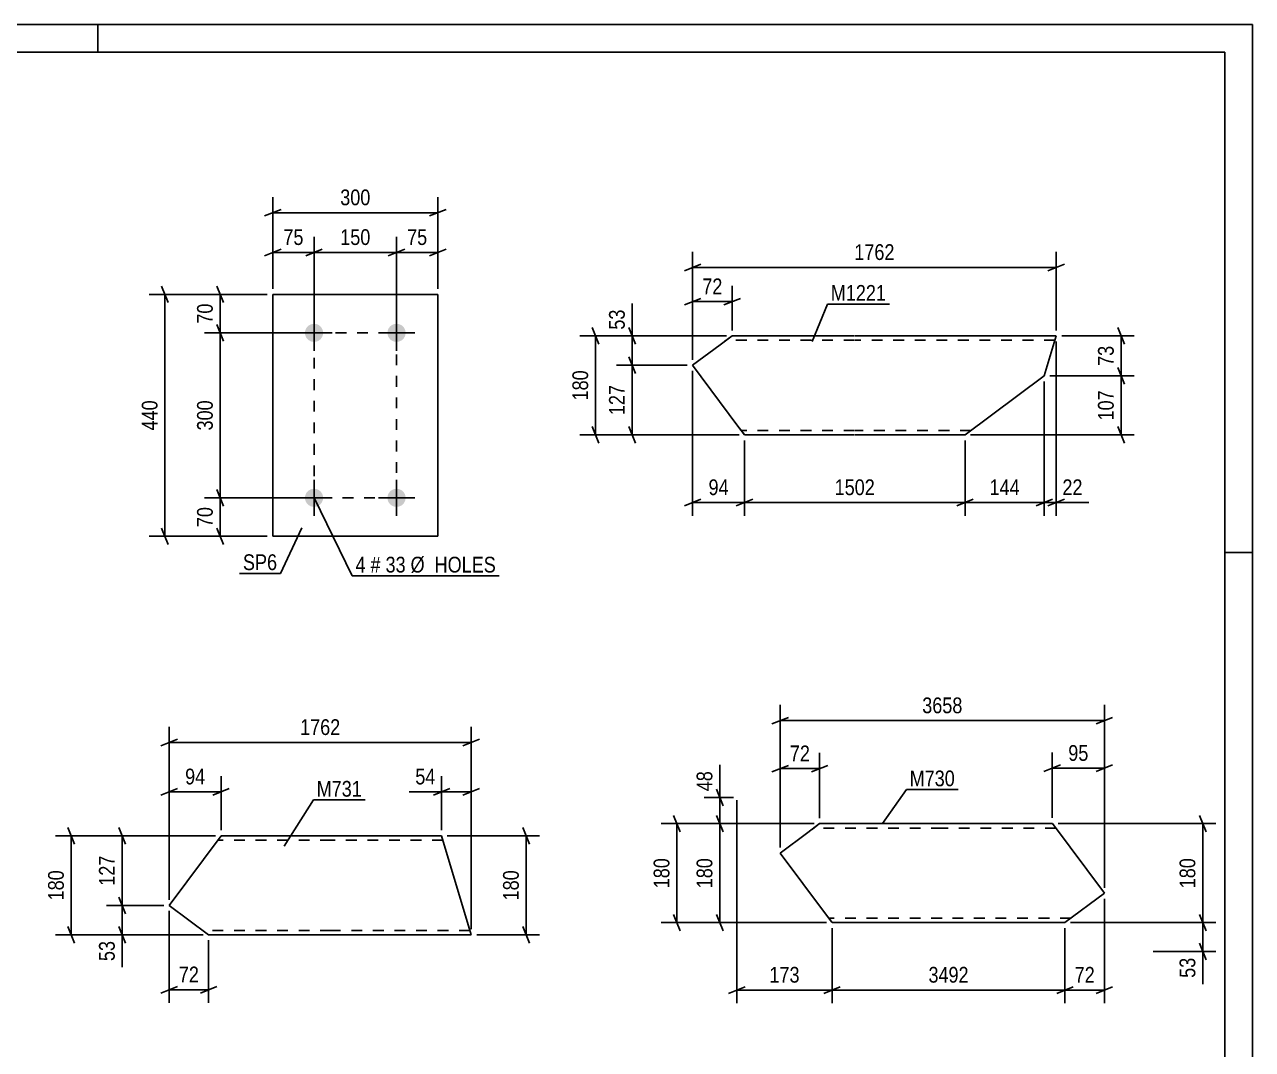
# Model space of a CAD drawing. Header units: millimetres. Extents: x 0 to 1189, y 0 to 841.
# Drawn here: x 965.7 to 1189, y 654.6 to 841 of the extents above; entities that cross this region are included whole.
import ezdxf

# ---------------------------------------------------------------- set-up
doc = ezdxf.new("R2010")
doc.units = ezdxf.units.MM
doc.linetypes.add('DXK_LINE_DOT2', pattern=[3.9198, 1.9599, -1.9599])
doc.styles.add('Arial Narrow', font='ARIALN.TTF', dxfattribs={"height": 0.2})

# ---------------------------------------------------------------- blocks, each defined once
blk = doc.blocks.new('Unknown-814738513-1135')
at = {"color": 5, "linetype": 'Continuous'}
for p, q in [((1189, 841), (0, 841)), ((979, 836), (979, 841)), ((1189, 0), (1189, 841)), ((1184, 836), (5, 836)), ((1184, 5), (1184, 836)), ((1189, 745), (1184, 745))]:
    blk.add_line(p, q, dxfattribs=at)
blk = doc.blocks.new('Part-814738513-6946 - 6940')
at = {"color": 2, "linetype": 'Continuous'}
for p, q in [((1010.85, 747.94), (1010.85, 791.94)), ((1010.85, 791.94), (1040.85, 791.94)), ((1040.85, 791.94), (1040.85, 747.94)), ((1040.85, 747.94), (1010.85, 747.94))]:
    blk.add_line(p, q, dxfattribs=at)
blk = doc.blocks.new('Bolt-814738513-6951 - 6940')
at = {"linetype": 'Continuous'}
for points in [[(1018.35, 786.59, -1), (1018.35, 783.29, -1)], [(1033.35, 786.59, -1), (1033.35, 783.29, -1)], [(1018.35, 756.59, -1), (1018.35, 753.29, -1)], [(1033.35, 756.59, -1), (1033.35, 753.29, -1)]]:
    blk.add_hatch(color=1, dxfattribs=at).paths.add_polyline_path(points)
at = {"color": 1, "linetype": 'Continuous'}
for p, q in [((1018.35, 788.24), (1018.35, 781.64)), ((1033.35, 788.24), (1033.35, 781.64)), ((1015.05, 784.94), (1021.65, 784.94)), ((1030.05, 784.94), (1036.65, 784.94)), ((1018.35, 758.24), (1018.35, 751.64)), ((1033.35, 758.24), (1033.35, 751.64)), ((1015.05, 754.94), (1021.65, 754.94)), ((1030.05, 754.94), (1036.65, 754.94))]:
    blk.add_line(p, q, dxfattribs=at)
blk = doc.blocks.new('Part-814738513-1407 - 1391')
at = {"color": 2, "linetype": 'Continuous'}
for p, q in [((1094.37, 784.39), (1092.22, 782.79)), ((1116.63, 784.39), (1094.37, 784.39)), ((1153.32, 784.39), (1116.73, 784.39)), ((1153.32, 784.39), (1151.14, 777.12)), ((1092.22, 782.79), (1087.2, 779.06)), ((1095.44, 767.99), (1087.2, 779.06)), ((1136.73, 766.39), (1151.14, 777.12)), ((1096.63, 766.39), (1095.44, 767.99)), ((1096.63, 766.39), (1116.63, 766.39)), ((1116.73, 766.39), (1136.73, 766.39))]:
    blk.add_line(p, q, dxfattribs=at)
at = {"color": 7, "linetype": 'DXK_LINE_DOT2'}
for p, q in [((1094.37, 784.39), (1093.04, 783.41)), ((1116.63, 783.59), (1093.29, 783.59)), ((1153.08, 783.59), (1116.73, 783.59)), ((1096.54, 766.51), (1095.44, 767.99)), ((1116.63, 767.19), (1096.03, 767.19)), ((1137.8, 767.19), (1116.73, 767.19))]:
    blk.add_line(p, q, dxfattribs=at)
blk = doc.blocks.new('Part-814738513-7456 - 7450')
at = {"color": 2, "linetype": 'Continuous'}
for p, q in [((992.01, 680.81), (1001.44, 693.48)), ((1021.44, 693.48), (1001.44, 693.48)), ((1041.54, 693.48), (1021.54, 693.48)), ((1046.93, 675.48), (1041.54, 693.48)), ((999.18, 675.48), (992.01, 680.81)), ((1021.44, 675.48), (999.18, 675.48)), ((1046.93, 675.48), (1021.54, 675.48))]:
    blk.add_line(p, q, dxfattribs=at)
at = {"color": 7, "linetype": 'DXK_LINE_DOT2'}
for p, q in [((1021.44, 692.68), (1000.84, 692.68)), ((1041.78, 692.68), (1021.54, 692.68)), ((1021.44, 676.28), (998.1, 676.28)), ((1046.69, 676.28), (1021.54, 676.28)), ((1046.69, 676.28), (1046.67, 676.34))]:
    blk.add_line(p, q, dxfattribs=at)
blk = doc.blocks.new('Part-814738513-2364 - 2348')
at = {"color": 2, "linetype": 'Continuous'}
for p, q in [((1110.29, 695.69), (1108.14, 694.09)), ((1132.55, 695.69), (1110.29, 695.69)), ((1152.65, 695.69), (1132.65, 695.69)), ((1152.65, 695.69), (1162.08, 683.02)), ((1108.14, 694.09), (1103.12, 690.35)), ((1111.36, 679.29), (1103.12, 690.35)), ((1154.91, 677.69), (1162.08, 683.02)), ((1112.55, 677.69), (1111.36, 679.29)), ((1132.55, 677.69), (1112.55, 677.69)), ((1154.91, 677.69), (1132.65, 677.69))]:
    blk.add_line(p, q, dxfattribs=at)
at = {"color": 7, "linetype": 'DXK_LINE_DOT2'}
for p, q in [((1110.29, 695.69), (1108.97, 694.7)), ((1132.55, 694.89), (1109.22, 694.89)), ((1153.25, 694.89), (1132.65, 694.89)), ((1112.46, 677.81), (1111.36, 679.29)), ((1132.55, 678.49), (1111.96, 678.49)), ((1155.99, 678.49), (1132.65, 678.49))]:
    blk.add_line(p, q, dxfattribs=at)
blk = doc.blocks.new('Rectangle-814738513-7036 - 6940')
at = {"color": 1, "linetype": 'DXK_LINE_DOT2'}
blk.add_lwpolyline([(1018.35, 784.94), (1033.35, 784.94), (1033.35, 754.94), (1018.35, 754.94), (1018.35, 784.94)], close=True, dxfattribs=at)
blk = doc.blocks.new('StraightDimension-814738513-7015 - 6940')
at = {"color": 7, "linetype": 'Continuous'}
for p, q in [((1010.85, 792.94), (1010.85, 802.42)), ((1018.35, 785.94), (1018.35, 802.42)), ((1009.35, 798.97), (1012.35, 800.17)), ((1010.85, 799.57), (1018.35, 799.57)), ((1019.85, 800.17), (1016.85, 798.97))]:
    blk.add_line(p, q, dxfattribs=at)
at = {"color": 0}
blk.add_wipeout([(1017.03, 800.32), (1017.03, 804.52), (1012.17, 804.52), (1012.17, 800.32)], dxfattribs=at)
at = {"color": 3, "style": 'Arial Narrow'}
blk.add_text('75', height=2.863, dxfattribs=at).set_placement((1012.77, 800.92))
blk = doc.blocks.new('StraightDimension-814738513-6953 - 6940')
at = {"color": 7, "linetype": 'Continuous'}
for p, q in [((1000.68, 793.44), (1001.88, 790.44)), ((1009.85, 791.94), (998.43, 791.94)), ((1001.28, 784.94), (1001.28, 791.94)), ((1001.88, 783.44), (1000.68, 786.44)), ((1017.35, 784.94), (998.43, 784.94))]:
    blk.add_line(p, q, dxfattribs=at)
at = {"color": 0}
blk.add_wipeout([(1000.53, 790.86), (996.33, 790.86), (996.33, 786.01), (1000.53, 786.01)], dxfattribs=at)
at = {"color": 3, "style": 'Arial Narrow'}
blk.add_text('70', height=2.863, rotation=90.0002, dxfattribs=at).set_placement((999.93, 786.61))
blk = doc.blocks.new('StraightDimension-814738513-6963 - 6940')
at = {"color": 7, "linetype": 'Continuous'}
for p, q in [((1001.88, 783.44), (1000.68, 786.44)), ((1017.35, 784.94), (998.43, 784.94)), ((1001.28, 754.94), (1001.28, 784.94)), ((1017.35, 754.94), (998.43, 754.94)), ((1000.68, 756.44), (1001.88, 753.44))]:
    blk.add_line(p, q, dxfattribs=at)
at = {"color": 0}
blk.add_wipeout([(1000.53, 773.28), (996.33, 773.28), (996.33, 766.59), (1000.53, 766.59)], dxfattribs=at)
at = {"color": 3, "style": 'Arial Narrow'}
blk.add_text('300', height=2.863, rotation=90.0002, dxfattribs=at).set_placement((999.93, 767.19))
blk = doc.blocks.new('StraightDimension-814738513-6973 - 6940')
at = {"color": 7, "linetype": 'Continuous'}
for p, q in [((1017.35, 754.94), (998.43, 754.94)), ((1000.68, 756.44), (1001.88, 753.44)), ((1001.28, 747.94), (1001.28, 754.94)), ((1001.88, 746.44), (1000.68, 749.44)), ((1009.85, 747.94), (998.43, 747.94))]:
    blk.add_line(p, q, dxfattribs=at)
at = {"color": 0}
blk.add_wipeout([(1000.53, 753.86), (996.33, 753.86), (996.33, 749.01), (1000.53, 749.01)], dxfattribs=at)
at = {"color": 3, "style": 'Arial Narrow'}
blk.add_text('70', height=2.863, rotation=90.0002, dxfattribs=at).set_placement((999.93, 749.61))
blk = doc.blocks.new('StraightDimension-814738513-6984 - 6940')
at = {"color": 7, "linetype": 'Continuous'}
for p, q in [((991.83, 790.44), (990.63, 793.44)), ((1009.85, 791.94), (988.38, 791.94)), ((991.23, 747.94), (991.23, 791.94)), ((990.63, 749.44), (991.83, 746.44)), ((1009.85, 747.94), (988.38, 747.94))]:
    blk.add_line(p, q, dxfattribs=at)
at = {"color": 0}
blk.add_wipeout([(990.48, 773.28), (986.28, 773.28), (986.28, 766.59), (990.48, 766.59)], dxfattribs=at)
at = {"color": 3, "style": 'Arial Narrow'}
blk.add_text('440', height=2.863, rotation=90.0002, dxfattribs=at).set_placement((989.88, 767.19))
blk = doc.blocks.new('StraightDimension-814738513-6995 - 6940')
at = {"color": 7, "linetype": 'Continuous'}
for p, q in [((1033.35, 785.94), (1033.35, 802.42)), ((1040.85, 792.94), (1040.85, 802.42)), ((1031.85, 798.97), (1034.85, 800.17)), ((1033.35, 799.57), (1040.85, 799.57)), ((1042.35, 800.17), (1039.35, 798.97))]:
    blk.add_line(p, q, dxfattribs=at)
at = {"color": 0}
blk.add_wipeout([(1039.53, 800.32), (1039.53, 804.52), (1034.67, 804.52), (1034.67, 800.32)], dxfattribs=at)
at = {"color": 3, "style": 'Arial Narrow'}
blk.add_text('75', height=2.863, dxfattribs=at).set_placement((1035.27, 800.92))
blk = doc.blocks.new('StraightDimension-814738513-7005 - 6940')
at = {"color": 7, "linetype": 'Continuous'}
for p, q in [((1018.35, 785.94), (1018.35, 802.42)), ((1033.35, 785.94), (1033.35, 802.42)), ((1019.85, 800.17), (1016.85, 798.97)), ((1018.35, 799.57), (1033.35, 799.57)), ((1031.85, 798.97), (1034.85, 800.17))]:
    blk.add_line(p, q, dxfattribs=at)
at = {"color": 0}
blk.add_wipeout([(1029.19, 800.32), (1029.19, 804.52), (1022.51, 804.52), (1022.51, 800.32)], dxfattribs=at)
at = {"color": 3, "style": 'Arial Narrow'}
blk.add_text('150', height=2.863, dxfattribs=at).set_placement((1023.11, 800.92))
blk = doc.blocks.new('StraightDimension-814738513-7026 - 6940')
at = {"color": 7, "linetype": 'Continuous'}
for p, q in [((1010.85, 792.94), (1010.85, 809.64)), ((1040.85, 792.94), (1040.85, 809.64)), ((1012.35, 807.39), (1009.35, 806.19)), ((1010.85, 806.79), (1040.85, 806.79)), ((1039.35, 806.19), (1042.35, 807.39))]:
    blk.add_line(p, q, dxfattribs=at)
at = {"color": 0}
blk.add_wipeout([(1029.19, 807.54), (1029.19, 811.74), (1022.51, 811.74), (1022.51, 807.54)], dxfattribs=at)
at = {"color": 3, "style": 'Arial Narrow'}
blk.add_text('300', height=2.863, dxfattribs=at).set_placement((1023.11, 808.14))
blk = doc.blocks.new('StraightDimension-814738513-1582 - 1391')
at = {"color": 7, "linetype": 'Continuous'}
for p, q in [((1093.37, 784.39), (1073.35, 784.39)), ((1075.6, 785.89), (1076.8, 782.89)), ((1076.2, 779.06), (1076.2, 784.39)), ((1076.8, 777.56), (1075.6, 780.56)), ((1086.2, 779.06), (1073.35, 779.06))]:
    blk.add_line(p, q, dxfattribs=at)
at = {"color": 0}
blk.add_wipeout([(1075.45, 789.77), (1071.25, 789.77), (1071.25, 784.92), (1075.45, 784.92)], dxfattribs=at)
at = {"color": 7, "linetype": 'Continuous'}
blk.add_line((1076.2, 784.39), (1076.2, 790.3), dxfattribs=at)
blk.add_line((1076.2, 784.39), (1076.2, 790.3), dxfattribs=at)
at = {"color": 3, "style": 'Arial Narrow'}
blk.add_text('53', height=2.863, rotation=90.0002, dxfattribs=at).set_placement((1074.85, 785.52))
blk = doc.blocks.new('StraightDimension-814738513-1410 - 1391')
at = {"color": 7, "linetype": 'Continuous'}
for p, q in [((1087.2, 780.06), (1087.2, 793.46)), ((1094.37, 785.39), (1094.37, 793.46)), ((1085.7, 790.01), (1088.7, 791.21)), ((1087.2, 790.61), (1094.37, 790.61)), ((1095.87, 791.21), (1092.87, 790.01))]:
    blk.add_line(p, q, dxfattribs=at)
at = {"color": 0}
blk.add_wipeout([(1093.21, 791.36), (1093.21, 795.56), (1088.35, 795.56), (1088.35, 791.36)], dxfattribs=at)
at = {"color": 3, "style": 'Arial Narrow'}
blk.add_text('72', height=2.863, dxfattribs=at).set_placement((1088.95, 791.96))
blk = doc.blocks.new('StraightDimension-814738513-1633 - 1391')
at = {"color": 7, "linetype": 'Continuous'}
for p, q in [((1154.32, 784.39), (1167.52, 784.39)), ((1164.52, 785.89), (1165.72, 782.89)), ((1165.12, 777.12), (1165.12, 784.39)), ((1152.14, 777.12), (1167.52, 777.12)), ((1165.72, 775.62), (1164.52, 778.62))]:
    blk.add_line(p, q, dxfattribs=at)
at = {"color": 0}
blk.add_wipeout([(1164.37, 783.19), (1160.17, 783.19), (1160.17, 778.33), (1164.37, 778.33)], dxfattribs=at)
at = {"color": 3, "style": 'Arial Narrow'}
blk.add_text('73', height=2.863, rotation=90.0002, dxfattribs=at).set_placement((1163.77, 778.93))
blk = doc.blocks.new('StraightDimension-814738513-1609 - 1391')
at = {"color": 7, "linetype": 'Continuous'}
for p, q in [((1152.14, 777.12), (1167.52, 777.12)), ((1164.52, 778.62), (1165.72, 775.62)), ((1165.12, 766.39), (1165.12, 777.12)), ((1137.73, 766.39), (1167.52, 766.39)), ((1165.72, 764.89), (1164.52, 767.89))]:
    blk.add_line(p, q, dxfattribs=at)
at = {"color": 0}
blk.add_wipeout([(1164.37, 775.1), (1160.17, 775.1), (1160.17, 768.41), (1164.37, 768.41)], dxfattribs=at)
at = {"color": 3, "style": 'Arial Narrow'}
blk.add_text('107', height=2.863, rotation=90.0002, dxfattribs=at).set_placement((1163.77, 769.01))
blk = doc.blocks.new('StraightDimension-814738513-1440 - 1391')
at = {"color": 7, "linetype": 'Continuous'}
for p, q in [((1093.37, 784.39), (1066.69, 784.39)), ((1070.14, 782.89), (1068.94, 785.89)), ((1069.54, 766.39), (1069.54, 784.39)), ((1095.63, 766.39), (1066.69, 766.39)), ((1068.94, 767.89), (1070.14, 764.89))]:
    blk.add_line(p, q, dxfattribs=at)
at = {"color": 0}
blk.add_wipeout([(1068.79, 778.74), (1064.59, 778.74), (1064.59, 772.05), (1068.79, 772.05)], dxfattribs=at)
at = {"color": 3, "style": 'Arial Narrow'}
blk.add_text('180', height=2.863, rotation=90.0002, dxfattribs=at).set_placement((1068.19, 772.65))
blk = doc.blocks.new('StraightDimension-814738513-1560 - 1391')
at = {"color": 7, "linetype": 'Continuous'}
for p, q in [((1076.8, 777.56), (1075.6, 780.56)), ((1086.2, 779.06), (1073.35, 779.06)), ((1076.2, 766.39), (1076.2, 779.06)), ((1095.63, 766.39), (1073.35, 766.39)), ((1075.6, 767.89), (1076.8, 764.89))]:
    blk.add_line(p, q, dxfattribs=at)
at = {"color": 0}
blk.add_wipeout([(1075.45, 776.07), (1071.25, 776.07), (1071.25, 769.38), (1075.45, 769.38)], dxfattribs=at)
at = {"color": 3, "style": 'Arial Narrow'}
blk.add_text('127', height=2.863, rotation=90.0002, dxfattribs=at).set_placement((1074.85, 769.98))
blk = doc.blocks.new('StraightDimension-814738513-1651 - 1391')
at = {"color": 7, "linetype": 'Continuous'}
for p, q in [((1087.2, 780.06), (1087.2, 799.69)), ((1153.32, 785.39), (1153.32, 799.69)), ((1088.7, 797.44), (1085.7, 796.24)), ((1151.82, 796.24), (1154.82, 797.44)), ((1087.2, 796.84), (1153.32, 796.84))]:
    blk.add_line(p, q, dxfattribs=at)
at = {"color": 0}
blk.add_wipeout([(1124.51, 797.59), (1124.51, 801.79), (1116, 801.79), (1116, 797.59)], dxfattribs=at)
at = {"color": 3, "style": 'Arial Narrow'}
blk.add_text('1762', height=2.863, dxfattribs=at).set_placement((1116.6, 798.19))
blk = doc.blocks.new('StraightDimension-814738513-14375 - 1391')
at = {"color": 7, "linetype": 'Continuous'}
for p, q in [((1153.32, 783.39), (1153.32, 751.68)), ((1151.14, 776.12), (1151.14, 751.68)), ((1149.64, 753.48), (1152.64, 754.68)), ((1151.14, 754.08), (1153.32, 754.08)), ((1154.82, 754.68), (1151.82, 753.48))]:
    blk.add_line(p, q, dxfattribs=at)
at = {"color": 0}
blk.add_wipeout([(1158.7, 754.83), (1158.7, 759.03), (1153.84, 759.03), (1153.84, 754.83)], dxfattribs=at)
at = {"color": 7, "linetype": 'Continuous'}
blk.add_line((1153.32, 754.08), (1159.22, 754.08), dxfattribs=at)
blk.add_line((1153.32, 754.08), (1159.22, 754.08), dxfattribs=at)
at = {"color": 3, "style": 'Arial Narrow'}
blk.add_text('22', height=2.863, dxfattribs=at).set_placement((1154.44, 755.43))
blk = doc.blocks.new('StraightDimension-814738513-14376 - 1391')
at = {"color": 7, "linetype": 'Continuous'}
for p, q in [((1151.14, 776.12), (1151.14, 751.68)), ((1136.73, 765.39), (1136.73, 751.68)), ((1138.23, 754.68), (1135.23, 753.48)), ((1136.73, 754.08), (1151.14, 754.08)), ((1149.64, 753.48), (1152.64, 754.68))]:
    blk.add_line(p, q, dxfattribs=at)
at = {"color": 0}
blk.add_wipeout([(1147.28, 754.83), (1147.28, 759.03), (1140.59, 759.03), (1140.59, 754.83)], dxfattribs=at)
at = {"color": 3, "style": 'Arial Narrow'}
blk.add_text('144', height=2.863, dxfattribs=at).set_placement((1141.19, 755.43))
blk = doc.blocks.new('StraightDimension-814738513-14377 - 1391')
at = {"color": 7, "linetype": 'Continuous'}
for p, q in [((1096.63, 765.39), (1096.63, 751.68)), ((1136.73, 765.39), (1136.73, 751.68)), ((1098.13, 754.68), (1095.13, 753.48)), ((1096.63, 754.08), (1136.73, 754.08)), ((1135.23, 753.48), (1138.23, 754.68))]:
    blk.add_line(p, q, dxfattribs=at)
at = {"color": 0}
blk.add_wipeout([(1120.93, 754.83), (1120.93, 759.03), (1112.42, 759.03), (1112.42, 754.83)], dxfattribs=at)
at = {"color": 3, "style": 'Arial Narrow'}
blk.add_text('1502', height=2.863, dxfattribs=at).set_placement((1113.02, 755.43))
blk = doc.blocks.new('StraightDimension-814738513-14378 - 1391')
at = {"color": 7, "linetype": 'Continuous'}
for p, q in [((1087.2, 778.06), (1087.2, 751.68)), ((1096.63, 765.39), (1096.63, 751.68)), ((1085.7, 753.48), (1088.7, 754.68)), ((1087.2, 754.08), (1096.63, 754.08)), ((1098.13, 754.68), (1095.13, 753.48))]:
    blk.add_line(p, q, dxfattribs=at)
at = {"color": 0}
blk.add_wipeout([(1094.34, 754.83), (1094.34, 759.03), (1089.49, 759.03), (1089.49, 754.83)], dxfattribs=at)
at = {"color": 3, "style": 'Arial Narrow'}
blk.add_text('94', height=2.863, dxfattribs=at).set_placement((1090.09, 755.43))
blk = doc.blocks.new('StraightDimension-814738513-7625 - 7450')
at = {"color": 7, "linetype": 'Continuous'}
for p, q in [((974.79, 691.98), (973.59, 694.98)), ((1000.44, 693.48), (971.34, 693.48)), ((974.19, 675.48), (974.19, 693.48)), ((973.59, 676.98), (974.79, 673.98)), ((998.18, 675.48), (971.34, 675.48))]:
    blk.add_line(p, q, dxfattribs=at)
at = {"color": 0}
blk.add_wipeout([(973.44, 687.82), (969.24, 687.82), (969.24, 681.14), (973.44, 681.14)], dxfattribs=at)
at = {"color": 3, "style": 'Arial Narrow'}
blk.add_text('180', height=2.863, rotation=90.0002, dxfattribs=at).set_placement((972.84, 681.74))
blk = doc.blocks.new('StraightDimension-814738513-7584 - 7450')
at = {"color": 7, "linetype": 'Continuous'}
for p, q in [((1057.53, 691.98), (1056.33, 694.98)), ((1042.54, 693.48), (1059.33, 693.48)), ((1056.93, 675.48), (1056.93, 693.48)), ((1056.33, 676.98), (1057.53, 673.98)), ((1047.93, 675.48), (1059.33, 675.48))]:
    blk.add_line(p, q, dxfattribs=at)
at = {"color": 0}
blk.add_wipeout([(1056.18, 687.82), (1051.98, 687.82), (1051.98, 681.14), (1056.18, 681.14)], dxfattribs=at)
at = {"color": 3, "style": 'Arial Narrow'}
blk.add_text('180', height=2.863, rotation=90.0002, dxfattribs=at).set_placement((1055.58, 681.74))
blk = doc.blocks.new('StraightDimension-814738513-7483 - 7450')
at = {"color": 7, "linetype": 'Continuous'}
for p, q in [((992.01, 681.81), (992.01, 704.33)), ((1001.44, 694.48), (1001.44, 704.33)), ((990.51, 700.88), (993.51, 702.08)), ((992.01, 701.48), (1001.44, 701.48)), ((1002.94, 702.08), (999.94, 700.88))]:
    blk.add_line(p, q, dxfattribs=at)
at = {"color": 0}
blk.add_wipeout([(999.15, 702.23), (999.15, 706.43), (994.3, 706.43), (994.3, 702.23)], dxfattribs=at)
at = {"color": 3, "style": 'Arial Narrow'}
blk.add_text('94', height=2.863, dxfattribs=at).set_placement((994.9, 702.83))
blk = doc.blocks.new('StraightDimension-814738513-7459 - 7450')
at = {"color": 7, "linetype": 'Continuous'}
for p, q in [((1041.54, 694.48), (1041.54, 704.33)), ((1046.93, 676.48), (1046.93, 704.33)), ((1040.04, 700.88), (1043.04, 702.08)), ((1041.54, 701.48), (1046.93, 701.48)), ((1048.43, 702.08), (1045.43, 700.88))]:
    blk.add_line(p, q, dxfattribs=at)
at = {"color": 0}
blk.add_wipeout([(1041.01, 702.23), (1041.01, 706.43), (1036.16, 706.43), (1036.16, 702.23)], dxfattribs=at)
at = {"color": 7, "linetype": 'Continuous'}
blk.add_line((1041.54, 701.48), (1035.63, 701.48), dxfattribs=at)
blk.add_line((1041.54, 701.48), (1035.63, 701.48), dxfattribs=at)
at = {"color": 3, "style": 'Arial Narrow'}
blk.add_text('54', height=2.863, dxfattribs=at).set_placement((1036.76, 702.83))
blk = doc.blocks.new('StraightDimension-814738513-7509 - 7450')
at = {"color": 7, "linetype": 'Continuous'}
for p, q in [((992.01, 679.81), (992.01, 663.08)), ((999.18, 674.48), (999.18, 663.08)), ((990.51, 664.88), (993.51, 666.08)), ((992.01, 665.48), (999.18, 665.48)), ((1000.68, 666.08), (997.68, 664.88))]:
    blk.add_line(p, q, dxfattribs=at)
at = {"color": 0}
blk.add_wipeout([(998.02, 666.23), (998.02, 670.43), (993.16, 670.43), (993.16, 666.23)], dxfattribs=at)
at = {"color": 3, "style": 'Arial Narrow'}
blk.add_text('72', height=2.863, dxfattribs=at).set_placement((993.76, 666.83))
blk = doc.blocks.new('StraightDimension-814738513-7606 - 7450')
at = {"color": 7, "linetype": 'Continuous'}
for p, q in [((992.01, 681.81), (992.01, 713.31)), ((1046.93, 676.48), (1046.93, 713.31)), ((993.51, 711.06), (990.51, 709.86)), ((992.01, 710.46), (1046.93, 710.46)), ((1045.43, 709.86), (1048.43, 711.06))]:
    blk.add_line(p, q, dxfattribs=at)
at = {"color": 0}
blk.add_wipeout([(1023.72, 711.21), (1023.72, 715.41), (1015.21, 715.41), (1015.21, 711.21)], dxfattribs=at)
at = {"color": 3, "style": 'Arial Narrow'}
blk.add_text('1762', height=2.863, dxfattribs=at).set_placement((1015.81, 711.81))
blk = doc.blocks.new('StraightDimension-814738513-14489 - 7450')
at = {"color": 7, "linetype": 'Continuous'}
for p, q in [((984.05, 691.98), (982.85, 694.98)), ((1000.44, 693.48), (980.6, 693.48)), ((983.45, 680.81), (983.45, 693.48)), ((982.85, 682.31), (984.05, 679.31)), ((991.01, 680.81), (980.6, 680.81))]:
    blk.add_line(p, q, dxfattribs=at)
at = {"color": 0}
blk.add_wipeout([(982.7, 690.49), (978.5, 690.49), (978.5, 683.8), (982.7, 683.8)], dxfattribs=at)
at = {"color": 3, "style": 'Arial Narrow'}
blk.add_text('127', height=2.863, rotation=90.0002, dxfattribs=at).set_placement((982.1, 684.4))
blk = doc.blocks.new('StraightDimension-814738513-14490 - 7450')
at = {"color": 7, "linetype": 'Continuous'}
for p, q in [((982.85, 682.31), (984.05, 679.31)), ((991.01, 680.81), (980.6, 680.81)), ((983.45, 675.48), (983.45, 680.81)), ((984.05, 673.98), (982.85, 676.98)), ((998.18, 675.48), (980.6, 675.48))]:
    blk.add_line(p, q, dxfattribs=at)
at = {"color": 0}
blk.add_wipeout([(982.7, 674.95), (978.5, 674.95), (978.5, 670.1), (982.7, 670.1)], dxfattribs=at)
at = {"color": 7, "linetype": 'Continuous'}
blk.add_line((983.45, 675.48), (983.45, 669.57), dxfattribs=at)
blk.add_line((983.45, 675.48), (983.45, 669.57), dxfattribs=at)
at = {"color": 3, "style": 'Arial Narrow'}
blk.add_text('53', height=2.863, rotation=90.0002, dxfattribs=at).set_placement((982.1, 670.7))
blk = doc.blocks.new('StraightDimension-814738513-2570 - 2348')
at = {"color": 7, "linetype": 'Continuous'}
for p, q in [((1162.08, 682.02), (1162.08, 663.03)), ((1154.91, 676.69), (1154.91, 663.03)), ((1153.41, 664.83), (1156.41, 666.03)), ((1154.91, 665.43), (1162.08, 665.43)), ((1163.58, 666.03), (1160.58, 664.83))]:
    blk.add_line(p, q, dxfattribs=at)
at = {"color": 0}
blk.add_wipeout([(1160.93, 666.18), (1160.93, 670.38), (1156.07, 670.38), (1156.07, 666.18)], dxfattribs=at)
at = {"color": 3, "style": 'Arial Narrow'}
blk.add_text('72', height=2.863, dxfattribs=at).set_placement((1156.67, 666.78))
blk = doc.blocks.new('StraightDimension-814738513-2519 - 2348')
at = {"color": 7, "linetype": 'Continuous'}
for p, q in [((1112.55, 676.69), (1112.55, 663.03)), ((1154.91, 676.69), (1154.91, 663.03)), ((1114.05, 666.03), (1111.05, 664.83)), ((1112.55, 665.43), (1154.91, 665.43)), ((1153.41, 664.83), (1156.41, 666.03))]:
    blk.add_line(p, q, dxfattribs=at)
at = {"color": 0}
blk.add_wipeout([(1137.99, 666.18), (1137.99, 670.38), (1129.48, 670.38), (1129.48, 666.18)], dxfattribs=at)
at = {"color": 3, "style": 'Arial Narrow'}
blk.add_text('3492', height=2.863, dxfattribs=at).set_placement((1130.08, 666.78))
blk = doc.blocks.new('StraightDimension-814738513-2367 - 2348')
at = {"color": 7, "linetype": 'Continuous'}
for p, q in [((1152.59, 696.76), (1152.59, 708.61)), ((1162.08, 684.02), (1162.08, 708.61)), ((1151.09, 705.16), (1154.09, 706.36)), ((1152.59, 705.76), (1162.08, 705.76)), ((1163.58, 706.36), (1160.58, 705.16))]:
    blk.add_line(p, q, dxfattribs=at)
at = {"color": 0}
blk.add_wipeout([(1159.77, 706.51), (1159.77, 710.71), (1154.91, 710.71), (1154.91, 706.51)], dxfattribs=at)
at = {"color": 3, "style": 'Arial Narrow'}
blk.add_text('95', height=2.863, dxfattribs=at).set_placement((1155.51, 707.11))
blk = doc.blocks.new('StraightDimension-814738513-2444 - 2348')
at = {"color": 7, "linetype": 'Continuous'}
for p, q in [((1103.12, 691.35), (1103.12, 708.54)), ((1110.29, 696.69), (1110.29, 708.54)), ((1101.62, 705.09), (1104.62, 706.29)), ((1103.12, 705.69), (1110.29, 705.69)), ((1111.79, 706.29), (1108.79, 705.09))]:
    blk.add_line(p, q, dxfattribs=at)
at = {"color": 0}
blk.add_wipeout([(1109.14, 706.44), (1109.14, 710.64), (1104.28, 710.64), (1104.28, 706.44)], dxfattribs=at)
at = {"color": 3, "style": 'Arial Narrow'}
blk.add_text('72', height=2.863, dxfattribs=at).set_placement((1104.88, 707.04))
blk = doc.blocks.new('StraightDimension-814738513-2600 - 2348')
at = {"color": 7, "linetype": 'Continuous'}
for p, q in [((1103.12, 691.35), (1103.12, 717.27)), ((1162.08, 684.02), (1162.08, 717.27)), ((1104.62, 715.02), (1101.62, 713.82)), ((1160.58, 713.82), (1163.58, 715.02)), ((1103.12, 714.42), (1162.08, 714.42))]:
    blk.add_line(p, q, dxfattribs=at)
at = {"color": 0}
blk.add_wipeout([(1136.86, 715.17), (1136.86, 719.37), (1128.35, 719.37), (1128.35, 715.17)], dxfattribs=at)
at = {"color": 3, "style": 'Arial Narrow'}
blk.add_text('3658', height=2.863, dxfattribs=at).set_placement((1128.95, 715.77))
blk = doc.blocks.new('StraightDimension-814738513-2545 - 2348')
at = {"color": 7, "linetype": 'Continuous'}
for p, q in [((1095.24, 699.94), (1095.24, 663.03)), ((1112.55, 676.69), (1112.55, 663.03)), ((1096.74, 666.03), (1093.74, 664.83)), ((1095.24, 665.43), (1112.55, 665.43)), ((1111.05, 664.83), (1114.05, 666.03))]:
    blk.add_line(p, q, dxfattribs=at)
at = {"color": 0}
blk.add_wipeout([(1107.24, 666.18), (1107.24, 670.38), (1100.56, 670.38), (1100.56, 666.18)], dxfattribs=at)
at = {"color": 3, "style": 'Arial Narrow'}
blk.add_text('173', height=2.863, dxfattribs=at).set_placement((1101.16, 666.78))
blk = doc.blocks.new('StraightDimension-814738513-2623 - 2348')
at = {"color": 7, "linetype": 'Continuous'}
for p, q in [((1084.92, 694.19), (1083.72, 697.19)), ((1109.29, 695.69), (1081.47, 695.69)), ((1084.32, 677.69), (1084.32, 695.69)), ((1083.72, 679.19), (1084.92, 676.19)), ((1111.55, 677.69), (1081.47, 677.69))]:
    blk.add_line(p, q, dxfattribs=at)
at = {"color": 0}
blk.add_wipeout([(1083.57, 690.03), (1079.37, 690.03), (1079.37, 683.34), (1083.57, 683.34)], dxfattribs=at)
at = {"color": 3, "style": 'Arial Narrow'}
blk.add_text('180', height=2.863, rotation=90.0002, dxfattribs=at).set_placement((1082.97, 683.94))
blk = doc.blocks.new('StraightDimension-814738513-10259 - 2348')
at = {"color": 7, "linetype": 'Continuous'}
for p, q in [((1180.56, 694.19), (1179.36, 697.19)), ((1153.65, 695.69), (1182.36, 695.69)), ((1179.96, 677.69), (1179.96, 695.69)), ((1179.36, 679.19), (1180.56, 676.19)), ((1155.91, 677.69), (1182.36, 677.69))]:
    blk.add_line(p, q, dxfattribs=at)
at = {"color": 0}
blk.add_wipeout([(1179.21, 690.03), (1175.01, 690.03), (1175.01, 683.34), (1179.21, 683.34)], dxfattribs=at)
at = {"color": 3, "style": 'Arial Narrow'}
blk.add_text('180', height=2.863, rotation=90.0002, dxfattribs=at).set_placement((1178.61, 683.94))
blk = doc.blocks.new('StraightDimension-814738513-10260 - 2348')
at = {"color": 7, "linetype": 'Continuous'}
for p, q in [((1179.36, 679.19), (1180.56, 676.19)), ((1155.91, 677.69), (1182.36, 677.69)), ((1179.96, 672.43), (1179.96, 677.69)), ((1170.96, 672.43), (1182.36, 672.43)), ((1180.56, 670.93), (1179.36, 673.93))]:
    blk.add_line(p, q, dxfattribs=at)
at = {"color": 0}
blk.add_wipeout([(1179.21, 671.91), (1175.01, 671.91), (1175.01, 667.05), (1179.21, 667.05)], dxfattribs=at)
at = {"color": 7, "linetype": 'Continuous'}
blk.add_line((1179.96, 672.43), (1179.96, 666.53), dxfattribs=at)
blk.add_line((1179.96, 672.43), (1179.96, 666.53), dxfattribs=at)
at = {"color": 3, "style": 'Arial Narrow'}
blk.add_text('53', height=2.863, rotation=90.0002, dxfattribs=at).set_placement((1178.61, 667.65))
blk = doc.blocks.new('StraightDimension-814738513-10334 - 2348')
at = {"color": 7, "linetype": 'Continuous'}
for p, q in [((1091.53, 701.95), (1092.73, 698.95)), ((1094.6, 700.45), (1089.28, 700.45)), ((1092.13, 695.69), (1092.13, 700.45)), ((1092.73, 694.19), (1091.53, 697.19)), ((1109.29, 695.69), (1089.28, 695.69))]:
    blk.add_line(p, q, dxfattribs=at)
at = {"color": 0}
blk.add_wipeout([(1091.38, 705.84), (1087.18, 705.84), (1087.18, 700.98), (1091.38, 700.98)], dxfattribs=at)
at = {"color": 7, "linetype": 'Continuous'}
blk.add_line((1092.13, 700.45), (1092.13, 706.36), dxfattribs=at)
blk.add_line((1092.13, 700.45), (1092.13, 706.36), dxfattribs=at)
at = {"color": 3, "style": 'Arial Narrow'}
blk.add_text('48', height=2.863, rotation=90.0002, dxfattribs=at).set_placement((1090.78, 701.58))
blk = doc.blocks.new('StraightDimension-814738513-10335 - 2348')
at = {"color": 7, "linetype": 'Continuous'}
for p, q in [((1092.73, 694.19), (1091.53, 697.19)), ((1109.29, 695.69), (1089.28, 695.69)), ((1092.13, 677.69), (1092.13, 695.69)), ((1091.53, 679.19), (1092.73, 676.19)), ((1111.55, 677.69), (1089.28, 677.69))]:
    blk.add_line(p, q, dxfattribs=at)
at = {"color": 0}
blk.add_wipeout([(1091.38, 690.03), (1087.18, 690.03), (1087.18, 683.34), (1091.38, 683.34)], dxfattribs=at)
at = {"color": 3, "style": 'Arial Narrow'}
blk.add_text('180', height=2.863, rotation=90.0002, dxfattribs=at).set_placement((1090.78, 683.94))
blk = doc.blocks.new('Mark-814738513-6942 - 6940')
at = {"color": 0}
blk.add_wipeout([(1011.63, 741.8), (1011.63, 744.8), (1005.42, 744.8), (1005.42, 741.8)], dxfattribs=at)
blk.add_wipeout([(1011.63, 741.8), (1011.63, 744.8), (1005.42, 744.8), (1005.42, 741.8)], dxfattribs=at)
at = {"color": 30, "linetype": 'Continuous'}
for p in [(1016.11, 749.47), (1004.82, 741.2)]:
    blk.add_line(p, (1012.23, 741.2), dxfattribs=at)
at = {"color": 3, "style": 'Arial Narrow'}
blk.add_text('SP6', height=2.863, dxfattribs=at).set_placement((1005.42, 741.8))
blk = doc.blocks.new('Mark-814738513-19041 - 6940')
at = {"color": 0}
blk.add_wipeout([(1027.72, 741.36), (1027.72, 744.36), (1025.89, 744.36), (1025.89, 741.36)], dxfattribs=at)
blk.add_wipeout([(1027.72, 741.36), (1027.72, 744.36), (1025.89, 744.36), (1025.89, 741.36)], dxfattribs=at)
at = {"color": 7, "linetype": 'Continuous'}
blk.add_line((1018.35, 754.94), (1025.29, 740.76), dxfattribs=at)
at = {"color": 0}
blk.add_wipeout([(1030.45, 741.36), (1030.45, 744.36), (1028.62, 744.36), (1028.62, 741.36)], dxfattribs=at)
blk.add_wipeout([(1030.45, 741.36), (1030.45, 744.36), (1028.62, 744.36), (1028.62, 741.36)], dxfattribs=at)
at = {"color": 3, "style": 'Arial Narrow'}
blk.add_text('4', height=2.86, dxfattribs=at).set_placement((1025.89, 741.36))
at = {"color": 0}
blk.add_wipeout([(1035, 741.36), (1035, 744.36), (1031.35, 744.36), (1031.35, 741.36)], dxfattribs=at)
blk.add_wipeout([(1035, 741.36), (1035, 744.36), (1031.35, 744.36), (1031.35, 741.36)], dxfattribs=at)
at = {"color": 3, "style": 'Arial Narrow'}
blk.add_text('#', height=2.86, dxfattribs=at).set_placement((1028.62, 741.36))
at = {"color": 0}
blk.add_wipeout([(1051.43, 741.36), (1051.43, 744.36), (1035.9, 744.36), (1035.9, 741.36)], dxfattribs=at)
blk.add_wipeout([(1051.43, 741.36), (1051.43, 744.36), (1035.9, 744.36), (1035.9, 741.36)], dxfattribs=at)
at = {"color": 7, "linetype": 'Continuous'}
blk.add_line((1025.29, 740.76), (1052.03, 740.76), dxfattribs=at)
at = {"color": 3, "style": 'Arial Narrow'}
for s, p in [('33', (1031.35, 741.36)), ('Ø  HOLES', (1035.9, 741.36))]:
    blk.add_text(s, height=2.863, dxfattribs=at).set_placement(p)
blk = doc.blocks.new('Mark-814738513-1403 - 1391')
at = {"color": 0}
blk.add_wipeout([(1122.37, 790.77), (1122.37, 793.77), (1112.32, 793.77), (1112.32, 790.77)], dxfattribs=at)
blk.add_wipeout([(1122.37, 790.77), (1122.37, 793.77), (1112.32, 793.77), (1112.32, 790.77)], dxfattribs=at)
at = {"color": 30, "linetype": 'Continuous'}
for p, q in [((1108.96, 783.38), (1111.72, 790.17)), ((1111.72, 790.17), (1122.97, 790.17))]:
    blk.add_line(p, q, dxfattribs=at)
at = {"color": 3, "style": 'Arial Narrow'}
blk.add_text('M1221', height=2.863, dxfattribs=at).set_placement((1112.32, 790.77))
blk = doc.blocks.new('Mark-814738513-7452 - 7450')
at = {"color": 0}
blk.add_wipeout([(1027.04, 700.6), (1027.04, 703.6), (1018.82, 703.6), (1018.82, 700.6)], dxfattribs=at)
blk.add_wipeout([(1027.04, 700.6), (1027.04, 703.6), (1018.82, 703.6), (1018.82, 700.6)], dxfattribs=at)
at = {"color": 30, "linetype": 'Continuous'}
for p, q in [((1012.9, 691.58), (1018.22, 700)), ((1018.22, 700), (1027.64, 700))]:
    blk.add_line(p, q, dxfattribs=at)
at = {"color": 3, "style": 'Arial Narrow'}
blk.add_text('M731', height=2.863, dxfattribs=at).set_placement((1018.82, 700.6))
blk = doc.blocks.new('Mark-814738513-2360 - 2348')
at = {"color": 0}
blk.add_wipeout([(1134.88, 702.49), (1134.88, 705.49), (1126.66, 705.49), (1126.66, 702.49)], dxfattribs=at)
blk.add_wipeout([(1134.88, 702.49), (1134.88, 705.49), (1126.66, 705.49), (1126.66, 702.49)], dxfattribs=at)
at = {"color": 30, "linetype": 'Continuous'}
for p, q in [((1121.73, 695.69), (1126.06, 701.89)), ((1126.06, 701.89), (1135.48, 701.89))]:
    blk.add_line(p, q, dxfattribs=at)
at = {"color": 3, "style": 'Arial Narrow'}
blk.add_text('M730', height=2.863, dxfattribs=at).set_placement((1126.66, 702.49))

msp = doc.modelspace()

# ---------------------------------------------------------------- block references
for name in ['Unknown-814738513-1135', 'Part-814738513-6946 - 6940', 'Bolt-814738513-6951 - 6940', 'Rectangle-814738513-7036 - 6940', 'Part-814738513-1407 - 1391', 'Part-814738513-2364 - 2348', 'Part-814738513-7456 - 7450']:
    msp.add_blockref(name, (0, 0))

# ---------------------------------------------------------------- next in the draw order: block references
for name in ['StraightDimension-814738513-7015 - 6940', 'StraightDimension-814738513-6995 - 6940', 'StraightDimension-814738513-1582 - 1391', 'StraightDimension-814738513-1633 - 1391', 'StraightDimension-814738513-2444 - 2348', 'StraightDimension-814738513-2367 - 2348', 'StraightDimension-814738513-7625 - 7450', 'StraightDimension-814738513-7584 - 7450', 'StraightDimension-814738513-2570 - 2348']:
    msp.add_blockref(name, (0, 0))

# ---------------------------------------------------------------- next in the draw order: block references
for name in ['StraightDimension-814738513-1410 - 1391', 'StraightDimension-814738513-6953 - 6940', 'StraightDimension-814738513-1609 - 1391', 'StraightDimension-814738513-2600 - 2348', 'StraightDimension-814738513-7483 - 7450', 'StraightDimension-814738513-7459 - 7450', 'StraightDimension-814738513-7509 - 7450', 'StraightDimension-814738513-2519 - 2348']:
    msp.add_blockref(name, (0, 0))

# ---------------------------------------------------------------- next in the draw order: block references
for name in ['StraightDimension-814738513-6963 - 6940', 'StraightDimension-814738513-1440 - 1391', 'StraightDimension-814738513-7606 - 7450', 'Mark-814738513-2360 - 2348', 'StraightDimension-814738513-2545 - 2348', 'StraightDimension-814738513-10259 - 2348']:
    msp.add_blockref(name, (0, 0))

# ---------------------------------------------------------------- next in the draw order: block references
for name in ['StraightDimension-814738513-7005 - 6940', 'StraightDimension-814738513-1560 - 1391', 'StraightDimension-814738513-6973 - 6940', 'Mark-814738513-7452 - 7450', 'StraightDimension-814738513-2623 - 2348', 'StraightDimension-814738513-14489 - 7450', 'StraightDimension-814738513-10260 - 2348']:
    msp.add_blockref(name, (0, 0))

# ---------------------------------------------------------------- next in the draw order: block references
for name in ['StraightDimension-814738513-1651 - 1391', 'StraightDimension-814738513-6984 - 6940', 'Mark-814738513-19041 - 6940', 'StraightDimension-814738513-10334 - 2348', 'StraightDimension-814738513-14490 - 7450']:
    msp.add_blockref(name, (0, 0))

# ---------------------------------------------------------------- next in the draw order: block references
for name in ['StraightDimension-814738513-7026 - 6940', 'Mark-814738513-1403 - 1391', 'StraightDimension-814738513-14375 - 1391', 'Mark-814738513-6942 - 6940', 'StraightDimension-814738513-10335 - 2348']:
    msp.add_blockref(name, (0, 0))

# ---------------------------------------------------------------- next in the draw order: block references
msp.add_blockref('StraightDimension-814738513-14376 - 1391', (0, 0))

# ---------------------------------------------------------------- next in the draw order: block references
msp.add_blockref('StraightDimension-814738513-14377 - 1391', (0, 0))

# ---------------------------------------------------------------- next in the draw order: block references
msp.add_blockref('StraightDimension-814738513-14378 - 1391', (0, 0))

doc.saveas('drawing.dxf')
